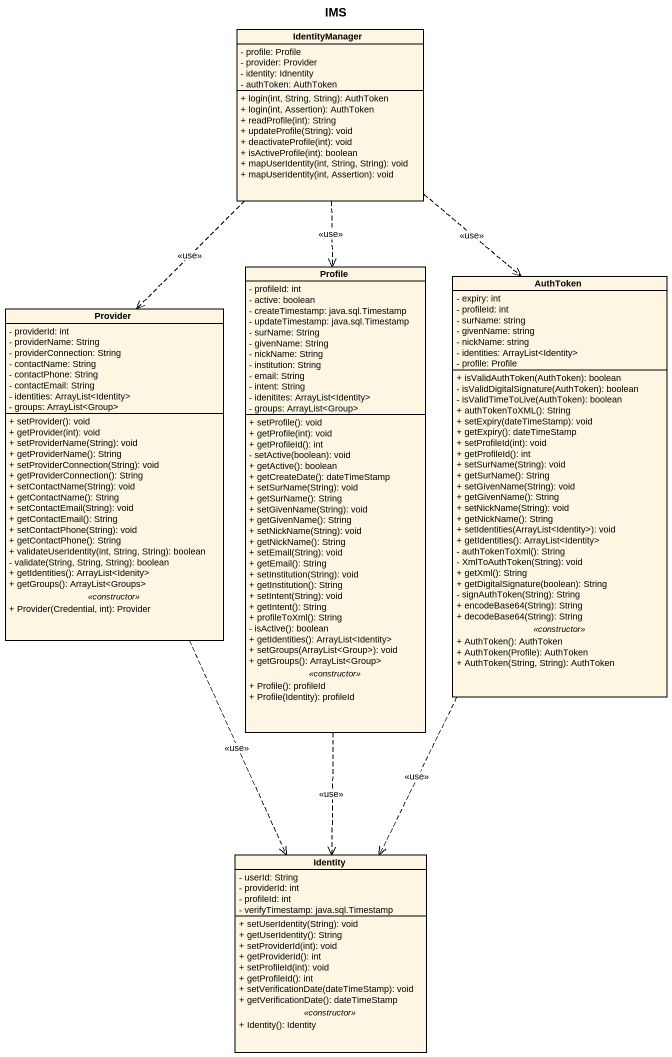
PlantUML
@startuml
title IMS
hide circle
hide empty members
skinparam classAttributeIconSize 0
class IdentityManager {
  - profile: Profile
  - provider: Provider
  - identity: Idnentity
  - authToken: AuthToken
  + login(int, String, String): AuthToken
  + login(int, Assertion): AuthToken
  + readProfile(int): String
  + updateProfile(String): void
  + deactivateProfile(int): void
  + isActiveProfile(int): boolean
  + mapUserIdentity(int, String, String): void
  + mapUserIdentity(int, Assertion): void
}
class Profile {
  - profileId: int
  - active: boolean
  - createTimestamp: java.sql.Timestamp
  - updateTimestamp: java.sql.Timestamp
  - surName: String
  - givenName: String
  - nickName: String
  - institution: String
  - email: String
  - intent: String
  - idenitites: ArrayList<Identity>
  - groups: ArrayList<Group>
  --
  + setProfile(): void
  + getProfile(int): void
  + getProfileId(): int
  - setActive(boolean): void
  + getActive(): boolean
  + getCreateDate(): dateTimeStamp
  + setSurName(String): void
  + getSurName(): String
  + setGivenName(String): void
  + getGivenName(): String
  + setNickName(String): void
  + getNickName(): String
  + setEmail(String): void
  + getEmail(): String
  + setInstitution(String): void
  + getInstitution(): String
  + setIntent(String): void
  + getIntent(): String
  + profileToXml(): String
  - isActive(): boolean
  + getIdentities(): ArrayList<Identity>
  + setGroups(ArrayList<Group>): void
  + getGroups(): ArrayList<Group>
  .. <<constructor>> ..
  + Profile(): profileId
  + Profile(Identity): profileId
}
class Provider {
  - providerId: int
  - providerName: String
  - providerConnection: String
  - contactName: String
  - contactPhone: String
  - contactEmail: String
  - identities: ArrayList<Identity>
  - groups: ArrayList<Group>
  --
  + setProvider(): void
  + getProvider(int): void
  + setProviderName(String): void
  + getProviderName(): String
  + setProviderConnection(String): void
  + getProviderConnection(): String
  + setContactName(String): void
  + getContactName(): String
  + setContactEmail(String): void
  + getContactEmail(): String
  + setContactPhone(String): void
  + getContactPhone(): String
  + validateUserIdentity(int, String, String): boolean
  - validate(String, String, String): boolean
  + getIdentities(): ArrayList<Idenity>
  + getGroups(): ArrayList<Groups>
  .. <<constructor>> ..
  + Provider(Credential, int): Provider
}
class AuthToken {
  - expiry: int
  - profileId: int
  - surName: string
  - givenName: string
  - nickName: string
  - identities: ArrayList<Identity>
  - profile: Profile
  --
  + isValidAuthToken(AuthToken): boolean
  - isValidDigitalSignature(AuthToken): boolean
  - isValidTimeToLive(AuthToken): boolean
  + authTokenToXML(): String
  + setExpiry(dateTimeStamp): void
  + getExpiry(): dateTimeStamp
  + setProfileId(int): void
  + getProfileId(): int
  + setSurName(String): void
  + getSurName(): String
  + setGivenName(String): void
  + getGivenName(): String
  + setNickName(String): void
  + getNickName(): String
  + setIdentities(ArrayList<Identity>): void
  + getIdentities(): ArrayList<Identity>
  - authTokenToXml(): String
  - XmlToAuthToken(String): void
  + getXml(): String
  + getDigitalSignature(boolean): String
  - signAuthToken(String): String
  + encodeBase64(String): String
  + decodeBase64(String): String
  .. <<constructor>> ..
  + AuthToken(): AuthToken
  + AuthToken(Profile): AuthToken
  + AuthToken(String, String): AuthToken
}
class Identity {
  - userId: String
  - providerId: int
  - profileId: int
  - verifyTimestamp: java.sql.Timestamp
  --
  + setUserIdentity(String): void
  + getUserIdentity(): String
  + setProviderId(int): void
  + getProviderId(): int
  + setProfileId(int): void
  + getProfileId(): int
  + setVerificationDate(dateTimeStamp): void
  + getVerificationDate(): dateTimeStamp
  .. <<constructor>> ..
  + Identity(): Identity
}
IdentityManager ..> Profile : <<use>>
IdentityManager ..> Provider : <<use>>
IdentityManager ..> AuthToken : <<use>>
Profile ..> Identity : <<use>>
Provider ..> Identity : <<use>>
AuthToken ..> Identity : <<use>>
@enduml
